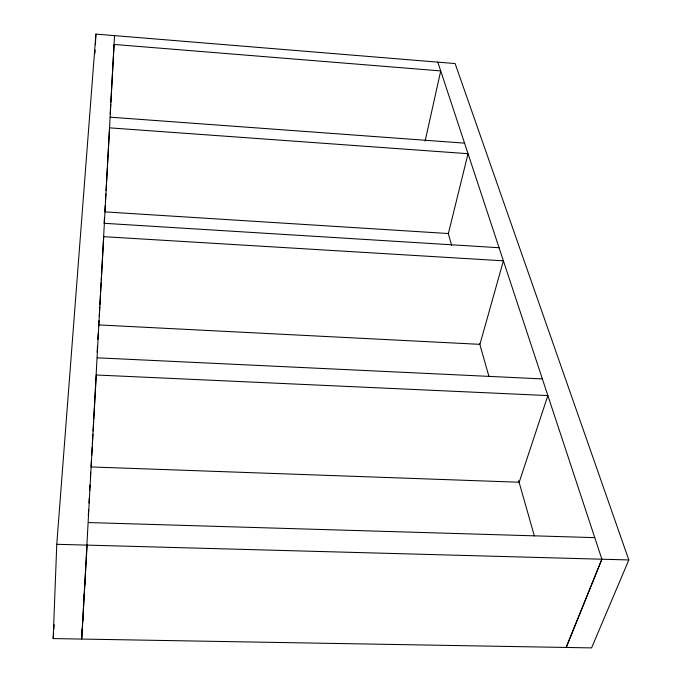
<?xml version="1.0" encoding="UTF-8"?>
<svg xmlns="http://www.w3.org/2000/svg" width="682" height="682" viewBox="0 0 682 682"><rect width="100%" height="100%" fill="white"/><g stroke="black" fill="none" stroke-linecap="round" stroke-linejoin="round"><path stroke-width="1.02" d="M87.134 545.123L81.644 639.068L53.17 638.574L56.776 544.296L95.906 34.1L455.124 63.554L628.83 559.948L591.575 647.9L81.789 639.068L114.542 35.626M94.986 53.23L95.139 50.042M95.395 44.731L95.906 34.1M81.985 632.691L82.164 629.503M82.675 619.938L82.795 617.815M88.31 515.788L88.66 509.411M89.001 503.035L89.291 497.724M89.692 490.281L89.981 484.97M90.382 477.528L90.672 472.217M97.168 352.125L97.509 345.748M97.858 339.372L98.199 332.995M98.549 326.618L98.66 324.487M104.124 223.525L104.414 218.214M82.121 632.887L82.283 629.793M82.786 620.526L82.957 617.432M110.169 113.903L110.706 104.431M110.816 102.326L111.413 91.797M111.533 89.7L114.073 44.449L440.717 70.919L425.142 141.004M105.216 205.504L104.858 211.88L448.364 233.542L468.04 153.697L109.58 127.858L107.432 166.152M105.395 202.307L105.872 193.799M106.051 190.61L107.313 168.275M98.992 320.676L98.754 324.93L479.915 344.342L503.401 260.822L103.732 236.68L101.268 280.276M99.231 316.431L99.768 306.857M99.887 304.735L100.493 294.095M100.612 291.973L101.149 282.399M91.499 459.549L91.081 466.948L519.19 482.234L547.876 395.577L96.29 374.998L93.775 419.387M91.738 455.32L92.215 446.863M92.394 443.692L92.94 434.187M93.119 431.015L93.656 421.502M83.426 609.017L83.613 605.855M84.15 596.366L84.27 594.261M84.807 584.772L84.926 582.658M53.17 638.574L53.571 633.263M53.887 629.017L54.202 624.763M566.248 647.465L601.882 559.206L437.818 62.139M566.12 647.457L601.882 559.206M56.776 544.296L628.83 559.948M88.353 522.557L594.764 537.638M97.211 357.811L542.378 378.911M104.448 223.321L499.079 247.728M110.16 117.185L464.553 143.135M448.151 233.116L451.646 245.392M479.608 343.609L488.926 376.345M518.644 480.699L534.373 535.941"/></g></svg>
